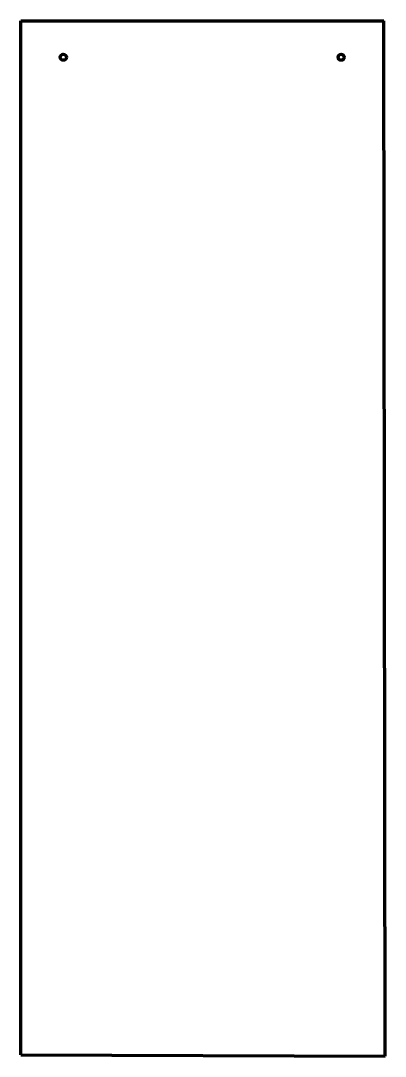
# Model space of a CAD drawing. Header units: inches. Extents: x 0 to 29.9, y 0 to 85.
import ezdxf

# ---------------------------------------------------------------- set-up
doc = ezdxf.new("R2010")
doc.units = ezdxf.units.IN
doc.header["$MEASUREMENT"] = 0
doc.layers.get('0').update_dxf_attribs({"linetype": 'CONTINUOUS'})

msp = doc.modelspace()

# ---------------------------------------------------------------- linework, layer by layer
at = {"color": 7, "lineweight": 90}
for p, q in [((0, 0.125), (0, 85)), ((0, 85), (29.8125, 85)), ((29.9375, 0), (29.8125, 85)), ((0, 0.125), (29.9375, 0))]:
    msp.add_line(p, q, dxfattribs=at)
for centre in [(3.5, 82), (26.3125, 82)]:
    msp.add_circle(centre, 0.25, dxfattribs=at)

doc.saveas('drawing.dxf')
